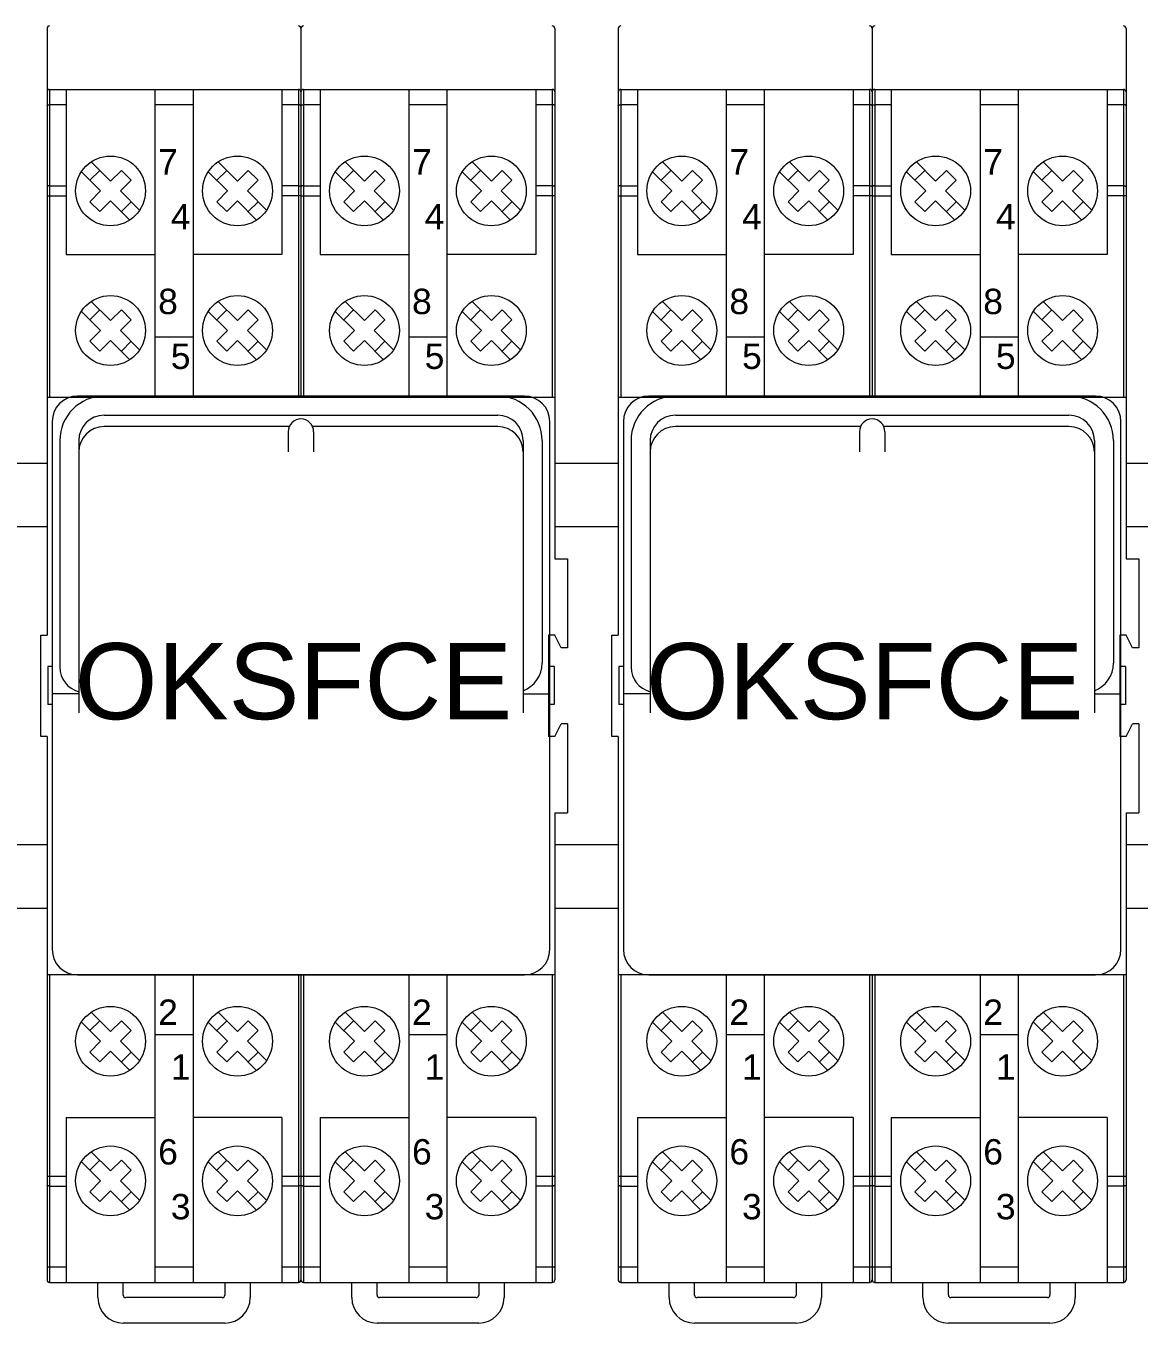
# Model space of a CAD drawing. Header units: millimetres. Extents: x 4137 to 6698, y 1400 to 3585.
# Drawn here: x 6266.6 to 6354.3, y 2498.6 to 2600.8 of the extents above; entities that cross this region are included whole.
import ezdxf

# ---------------------------------------------------------------- set-up
doc = ezdxf.new("R2010")
doc.units = ezdxf.units.MM
doc.layers.add('000-PI-Oprema', color=30, linetype='Continuous', lineweight=5)
doc.layers.add('002-PI-Kabelska kanalica', color=150, linetype='Continuous')
doc.styles.get("Standard").update_dxf_attribs({"font": 'arial.ttf'})

msp = doc.modelspace()

# ---------------------------------------------------------------- linework, layer by layer
at = {"layer": '000-PI-Oprema', "color": 0, "linetype": 'ByBlock', "lineweight": 0}
for p, q in [((6268.25, 2600.57), (6268.25, 2552.77)), ((6288.25, 2600.57), (6288.25, 2571.52)), ((6308.25, 2600.57), (6308.25, 2558.77)), ((6313.25, 2600.57), (6313.25, 2552.77)), ((6333.25, 2600.57), (6333.25, 2571.52)), ((6353.25, 2600.57), (6353.25, 2558.77)), ((6268.45, 2595.77), (6268.45, 2571.52)), ((6268.45, 2595.77), (6288.05, 2595.77)), ((6269.75, 2595.77), (6269.75, 2582.77)), ((6276.75, 2595.77), (6276.75, 2571.52)), ((6279.75, 2595.77), (6279.75, 2571.52)), ((6286.75, 2595.77), (6286.75, 2582.77)), ((6288.05, 2595.77), (6288.05, 2571.52)), ((6288.45, 2595.77), (6288.45, 2571.52)), ((6288.45, 2595.77), (6308.05, 2595.77)), ((6289.75, 2595.77), (6289.75, 2582.77)), ((6296.75, 2595.77), (6296.75, 2571.52)), ((6299.75, 2595.77), (6299.75, 2571.52)), ((6306.75, 2595.77), (6306.75, 2582.77)), ((6308.05, 2595.77), (6308.05, 2571.52)), ((6313.45, 2595.77), (6313.45, 2571.52)), ((6313.45, 2595.77), (6333.05, 2595.77)), ((6314.75, 2595.77), (6314.75, 2582.77)), ((6321.75, 2595.77), (6321.75, 2571.52)), ((6324.75, 2595.77), (6324.75, 2571.52)), ((6331.75, 2595.77), (6331.75, 2582.77)), ((6333.05, 2595.77), (6333.05, 2571.52)), ((6333.45, 2595.77), (6333.45, 2571.52)), ((6333.45, 2595.77), (6353.05, 2595.77)), ((6334.75, 2595.77), (6334.75, 2582.77)), ((6341.75, 2595.77), (6341.75, 2571.52)), ((6344.75, 2595.77), (6344.75, 2571.52)), ((6351.75, 2595.77), (6351.75, 2582.77)), ((6353.05, 2595.77), (6353.05, 2571.52)), ((6269.75, 2594.55), (6268.45, 2594.55)), ((6279.75, 2594.55), (6276.75, 2594.55)), ((6288.05, 2594.55), (6286.75, 2594.55)), ((6289.75, 2594.55), (6288.45, 2594.55)), ((6299.75, 2594.55), (6296.75, 2594.55)), ((6308.05, 2594.55), (6306.75, 2594.55)), ((6314.75, 2594.55), (6313.45, 2594.55)), ((6324.75, 2594.55), (6321.75, 2594.55)), ((6333.05, 2594.55), (6331.75, 2594.55)), ((6334.75, 2594.55), (6333.45, 2594.55)), ((6344.75, 2594.55), (6341.75, 2594.55)), ((6353.05, 2594.55), (6351.75, 2594.55)), ((6271.73, 2590.06), (6273.25, 2588.55)), ((6281.73, 2590.06), (6283.25, 2588.55)), ((6291.73, 2590.06), (6293.25, 2588.55)), ((6301.73, 2590.06), (6303.25, 2588.55)), ((6316.73, 2590.06), (6318.25, 2588.55)), ((6326.73, 2590.06), (6328.25, 2588.55)), ((6336.73, 2590.06), (6338.25, 2588.55)), ((6346.73, 2590.06), (6348.25, 2588.55)), ((6270.95, 2589.28), (6272.47, 2587.77)), ((6271.62, 2588.62), (6272.4, 2589.39)), ((6273.25, 2588.55), (6274.1, 2589.39)), ((6274.1, 2589.39), (6274.87, 2588.62)), ((6280.95, 2589.28), (6282.47, 2587.77)), ((6281.62, 2588.62), (6282.4, 2589.39)), ((6283.25, 2588.55), (6284.1, 2589.39)), ((6284.1, 2589.39), (6284.87, 2588.62)), ((6290.95, 2589.28), (6292.47, 2587.77)), ((6291.62, 2588.62), (6292.4, 2589.39)), ((6293.25, 2588.55), (6294.1, 2589.39)), ((6294.1, 2589.39), (6294.87, 2588.62)), ((6300.95, 2589.28), (6302.47, 2587.77)), ((6301.62, 2588.62), (6302.4, 2589.39)), ((6303.25, 2588.55), (6304.1, 2589.39)), ((6304.1, 2589.39), (6304.87, 2588.62)), ((6315.95, 2589.28), (6317.47, 2587.77)), ((6316.62, 2588.62), (6317.4, 2589.39)), ((6318.25, 2588.55), (6319.1, 2589.39)), ((6319.1, 2589.39), (6319.87, 2588.62)), ((6325.95, 2589.28), (6327.47, 2587.77)), ((6326.62, 2588.62), (6327.4, 2589.39)), ((6328.25, 2588.55), (6329.1, 2589.39)), ((6329.1, 2589.39), (6329.87, 2588.62)), ((6335.95, 2589.28), (6337.47, 2587.77)), ((6336.62, 2588.62), (6337.4, 2589.39)), ((6338.25, 2588.55), (6339.1, 2589.39)), ((6339.1, 2589.39), (6339.87, 2588.62)), ((6345.95, 2589.28), (6347.47, 2587.77)), ((6346.62, 2588.62), (6347.4, 2589.39)), ((6348.25, 2588.55), (6349.1, 2589.39)), ((6349.1, 2589.39), (6349.87, 2588.62)), ((6268.45, 2588.18), (6269.75, 2588.18)), ((6271.62, 2586.92), (6272.47, 2587.77)), ((6274.03, 2587.77), (6274.87, 2588.62)), ((6274.03, 2587.77), (6275.54, 2586.25)), ((6281.62, 2586.92), (6282.47, 2587.77)), ((6284.03, 2587.77), (6284.87, 2588.62)), ((6284.03, 2587.77), (6285.54, 2586.25)), ((6288.05, 2588.18), (6286.75, 2588.18)), ((6288.45, 2588.18), (6289.75, 2588.18)), ((6291.62, 2586.92), (6292.47, 2587.77)), ((6294.03, 2587.77), (6294.87, 2588.62)), ((6294.03, 2587.77), (6295.54, 2586.25)), ((6301.62, 2586.92), (6302.47, 2587.77)), ((6304.03, 2587.77), (6304.87, 2588.62)), ((6304.03, 2587.77), (6305.54, 2586.25)), ((6308.05, 2588.18), (6306.75, 2588.18)), ((6313.45, 2588.18), (6314.75, 2588.18)), ((6316.62, 2586.92), (6317.47, 2587.77)), ((6319.03, 2587.77), (6319.87, 2588.62)), ((6319.03, 2587.77), (6320.54, 2586.25)), ((6326.62, 2586.92), (6327.47, 2587.77)), ((6329.03, 2587.77), (6329.87, 2588.62)), ((6329.03, 2587.77), (6330.54, 2586.25)), ((6333.05, 2588.18), (6331.75, 2588.18)), ((6333.45, 2588.18), (6334.75, 2588.18)), ((6336.62, 2586.92), (6337.47, 2587.77)), ((6339.03, 2587.77), (6339.87, 2588.62)), ((6339.03, 2587.77), (6340.54, 2586.25)), ((6346.62, 2586.92), (6347.47, 2587.77)), ((6349.03, 2587.77), (6349.87, 2588.62)), ((6349.03, 2587.77), (6350.54, 2586.25)), ((6353.05, 2588.18), (6351.75, 2588.18)), ((6268.25, 2587.39), (6269.75, 2587.39)), ((6271.62, 2586.92), (6272.4, 2586.14)), ((6272.4, 2586.14), (6273.25, 2586.99)), ((6273.25, 2586.99), (6274.76, 2585.47)), ((6274.1, 2586.14), (6274.87, 2586.92)), ((6281.62, 2586.92), (6282.4, 2586.14)), ((6282.4, 2586.14), (6283.25, 2586.99)), ((6283.25, 2586.99), (6284.76, 2585.47)), ((6284.1, 2586.14), (6284.87, 2586.92)), ((6288.25, 2587.39), (6286.75, 2587.39)), ((6288.25, 2587.39), (6289.75, 2587.39)), ((6291.62, 2586.92), (6292.4, 2586.14)), ((6292.4, 2586.14), (6293.25, 2586.99)), ((6293.25, 2586.99), (6294.76, 2585.47)), ((6294.1, 2586.14), (6294.87, 2586.92)), ((6301.62, 2586.92), (6302.4, 2586.14)), ((6302.4, 2586.14), (6303.25, 2586.99)), ((6303.25, 2586.99), (6304.76, 2585.47)), ((6304.1, 2586.14), (6304.87, 2586.92)), ((6308.25, 2587.39), (6306.75, 2587.39)), ((6313.25, 2587.39), (6314.75, 2587.39)), ((6316.62, 2586.92), (6317.4, 2586.14)), ((6317.4, 2586.14), (6318.25, 2586.99)), ((6318.25, 2586.99), (6319.76, 2585.47)), ((6319.1, 2586.14), (6319.87, 2586.92)), ((6326.62, 2586.92), (6327.4, 2586.14)), ((6327.4, 2586.14), (6328.25, 2586.99)), ((6328.25, 2586.99), (6329.76, 2585.47)), ((6329.1, 2586.14), (6329.87, 2586.92)), ((6333.25, 2587.39), (6331.75, 2587.39)), ((6333.25, 2587.39), (6334.75, 2587.39)), ((6336.62, 2586.92), (6337.4, 2586.14)), ((6337.4, 2586.14), (6338.25, 2586.99)), ((6338.25, 2586.99), (6339.76, 2585.47)), ((6339.1, 2586.14), (6339.87, 2586.92)), ((6346.62, 2586.92), (6347.4, 2586.14)), ((6347.4, 2586.14), (6348.25, 2586.99)), ((6348.25, 2586.99), (6349.76, 2585.47)), ((6349.1, 2586.14), (6349.87, 2586.92)), ((6353.25, 2587.39), (6351.75, 2587.39)), ((6269.75, 2582.77), (6276.75, 2582.77)), ((6286.75, 2582.77), (6279.75, 2582.77)), ((6289.75, 2582.77), (6296.75, 2582.77)), ((6306.75, 2582.77), (6299.75, 2582.77)), ((6314.75, 2582.77), (6321.75, 2582.77)), ((6331.75, 2582.77), (6324.75, 2582.77)), ((6334.75, 2582.77), (6341.75, 2582.77)), ((6351.75, 2582.77), (6344.75, 2582.77)), ((6271.73, 2579.06), (6273.25, 2577.55)), ((6281.73, 2579.06), (6283.25, 2577.55)), ((6291.73, 2579.06), (6293.25, 2577.55)), ((6301.73, 2579.06), (6303.25, 2577.55)), ((6316.73, 2579.06), (6318.25, 2577.55)), ((6326.73, 2579.06), (6328.25, 2577.55)), ((6336.73, 2579.06), (6338.25, 2577.55)), ((6346.73, 2579.06), (6348.25, 2577.55)), ((6270.95, 2578.28), (6272.47, 2576.77)), ((6271.62, 2577.62), (6272.4, 2578.39)), ((6273.25, 2577.55), (6274.1, 2578.39)), ((6274.03, 2576.77), (6274.87, 2577.62)), ((6274.1, 2578.39), (6274.87, 2577.62)), ((6280.95, 2578.28), (6282.47, 2576.77)), ((6281.62, 2577.62), (6282.4, 2578.39)), ((6283.25, 2577.55), (6284.1, 2578.39)), ((6284.03, 2576.77), (6284.87, 2577.62)), ((6284.1, 2578.39), (6284.87, 2577.62)), ((6290.95, 2578.28), (6292.47, 2576.77)), ((6291.62, 2577.62), (6292.4, 2578.39)), ((6293.25, 2577.55), (6294.1, 2578.39)), ((6294.03, 2576.77), (6294.87, 2577.62)), ((6294.1, 2578.39), (6294.87, 2577.62)), ((6300.95, 2578.28), (6302.47, 2576.77)), ((6301.62, 2577.62), (6302.4, 2578.39)), ((6303.25, 2577.55), (6304.1, 2578.39)), ((6304.03, 2576.77), (6304.87, 2577.62)), ((6304.1, 2578.39), (6304.87, 2577.62)), ((6315.95, 2578.28), (6317.47, 2576.77)), ((6316.62, 2577.62), (6317.4, 2578.39)), ((6318.25, 2577.55), (6319.1, 2578.39)), ((6319.03, 2576.77), (6319.87, 2577.62)), ((6319.1, 2578.39), (6319.87, 2577.62)), ((6325.95, 2578.28), (6327.47, 2576.77)), ((6326.62, 2577.62), (6327.4, 2578.39)), ((6328.25, 2577.55), (6329.1, 2578.39)), ((6329.03, 2576.77), (6329.87, 2577.62)), ((6329.1, 2578.39), (6329.87, 2577.62)), ((6335.95, 2578.28), (6337.47, 2576.77)), ((6336.62, 2577.62), (6337.4, 2578.39)), ((6338.25, 2577.55), (6339.1, 2578.39)), ((6339.03, 2576.77), (6339.87, 2577.62)), ((6339.1, 2578.39), (6339.87, 2577.62)), ((6345.95, 2578.28), (6347.47, 2576.77)), ((6346.62, 2577.62), (6347.4, 2578.39)), ((6348.25, 2577.55), (6349.1, 2578.39)), ((6349.03, 2576.77), (6349.87, 2577.62)), ((6349.1, 2578.39), (6349.87, 2577.62)), ((6271.62, 2575.92), (6272.47, 2576.77)), ((6274.03, 2576.77), (6275.54, 2575.25)), ((6281.62, 2575.92), (6282.47, 2576.77)), ((6284.03, 2576.77), (6285.54, 2575.25)), ((6291.62, 2575.92), (6292.47, 2576.77)), ((6294.03, 2576.77), (6295.54, 2575.25)), ((6301.62, 2575.92), (6302.47, 2576.77)), ((6304.03, 2576.77), (6305.54, 2575.25)), ((6316.62, 2575.92), (6317.47, 2576.77)), ((6319.03, 2576.77), (6320.54, 2575.25)), ((6326.62, 2575.92), (6327.47, 2576.77)), ((6329.03, 2576.77), (6330.54, 2575.25)), ((6336.62, 2575.92), (6337.47, 2576.77)), ((6339.03, 2576.77), (6340.54, 2575.25)), ((6346.62, 2575.92), (6347.47, 2576.77)), ((6349.03, 2576.77), (6350.54, 2575.25)), ((6271.62, 2575.92), (6272.4, 2575.14)), ((6272.4, 2575.14), (6273.25, 2575.99)), ((6273.25, 2575.99), (6274.76, 2574.47)), ((6274.1, 2575.14), (6274.87, 2575.92)), ((6279.75, 2576.25), (6276.75, 2576.25)), ((6281.62, 2575.92), (6282.4, 2575.14)), ((6282.4, 2575.14), (6283.25, 2575.99)), ((6283.25, 2575.99), (6284.76, 2574.47)), ((6284.1, 2575.14), (6284.87, 2575.92)), ((6291.62, 2575.92), (6292.4, 2575.14)), ((6292.4, 2575.14), (6293.25, 2575.99)), ((6293.25, 2575.99), (6294.76, 2574.47)), ((6294.1, 2575.14), (6294.87, 2575.92)), ((6299.75, 2576.25), (6296.75, 2576.25)), ((6301.62, 2575.92), (6302.4, 2575.14)), ((6302.4, 2575.14), (6303.25, 2575.99)), ((6303.25, 2575.99), (6304.76, 2574.47)), ((6304.1, 2575.14), (6304.87, 2575.92)), ((6316.62, 2575.92), (6317.4, 2575.14)), ((6317.4, 2575.14), (6318.25, 2575.99)), ((6318.25, 2575.99), (6319.76, 2574.47)), ((6319.1, 2575.14), (6319.87, 2575.92)), ((6324.75, 2576.25), (6321.75, 2576.25)), ((6326.62, 2575.92), (6327.4, 2575.14)), ((6327.4, 2575.14), (6328.25, 2575.99)), ((6328.25, 2575.99), (6329.76, 2574.47)), ((6329.1, 2575.14), (6329.87, 2575.92)), ((6336.62, 2575.92), (6337.4, 2575.14)), ((6337.4, 2575.14), (6338.25, 2575.99)), ((6338.25, 2575.99), (6339.76, 2574.47)), ((6339.1, 2575.14), (6339.87, 2575.92)), ((6344.75, 2576.25), (6341.75, 2576.25)), ((6346.62, 2575.92), (6347.4, 2575.14)), ((6347.4, 2575.14), (6348.25, 2575.99)), ((6348.25, 2575.99), (6349.76, 2574.47)), ((6349.1, 2575.14), (6349.87, 2575.92)), ((6268.25, 2571.52), (6288.25, 2571.52)), ((6305.85, 2571.6), (6270.65, 2571.6)), ((6272.75, 2571.6), (6303.75, 2571.6)), ((6288.25, 2571.52), (6308.25, 2571.52)), ((6313.25, 2571.52), (6333.25, 2571.52)), ((6350.85, 2571.6), (6315.65, 2571.6)), ((6317.75, 2571.6), (6348.75, 2571.6)), ((6333.25, 2571.52), (6353.25, 2571.52)), ((6268.65, 2569.6), (6268.65, 2528)), ((6272.75, 2570.1), (6303.75, 2570.1)), ((6307.85, 2528), (6307.85, 2569.6)), ((6313.65, 2569.6), (6313.65, 2528)), ((6317.75, 2570.1), (6348.75, 2570.1)), ((6352.85, 2528), (6352.85, 2569.6)), ((6287.33, 2569.2), (6272.75, 2569.2)), ((6287.25, 2568.8), (6287.25, 2567.2)), ((6303.75, 2569.2), (6289.16, 2569.2)), ((6289.25, 2568.8), (6289.25, 2567.2)), ((6332.33, 2569.2), (6317.75, 2569.2)), ((6332.25, 2568.8), (6332.25, 2567.2)), ((6348.75, 2569.2), (6334.16, 2569.2)), ((6334.25, 2568.8), (6334.25, 2567.2)), ((6269.25, 2568.1), (6269.25, 2550.25)), ((6270.75, 2568.1), (6270.75, 2550.25)), ((6305.75, 2568.1), (6305.75, 2550.55)), ((6307.25, 2568.1), (6307.25, 2550.55)), ((6314.25, 2568.1), (6314.25, 2550.25)), ((6315.75, 2568.1), (6315.75, 2550.25)), ((6350.75, 2568.1), (6350.75, 2550.55)), ((6352.25, 2568.1), (6352.25, 2550.55)), ((6270.75, 2567.2), (6270.75, 2546.65)), ((6305.75, 2567.2), (6305.75, 2546.65)), ((6315.75, 2567.2), (6315.75, 2546.65)), ((6350.75, 2567.2), (6350.75, 2546.65)), ((6308.25, 2558.77), (6309.25, 2558.77)), ((6309.25, 2558.77), (6309.25, 2551.77)), ((6353.25, 2558.77), (6354.25, 2558.77)), ((6354.25, 2558.77), (6354.25, 2551.77)), ((6267.75, 2544.77), (6267.75, 2552.77)), ((6267.75, 2552.77), (6268.25, 2552.77)), ((6307.75, 2552.77), (6307.75, 2544.77)), ((6308.25, 2552.77), (6307.75, 2552.77)), ((6308.75, 2551.77), (6308.25, 2552.77)), ((6312.75, 2544.77), (6312.75, 2552.77)), ((6312.75, 2552.77), (6313.25, 2552.77)), ((6352.75, 2552.77), (6352.75, 2544.77)), ((6353.25, 2552.77), (6352.75, 2552.77)), ((6353.75, 2551.77), (6353.25, 2552.77)), ((6309.25, 2551.77), (6308.75, 2551.77)), ((6354.25, 2551.77), (6353.75, 2551.77)), ((6268.3, 2550.3), (6268.3, 2547.3)), ((6268.65, 2550.3), (6268.3, 2550.3)), ((6308.2, 2550.3), (6307.85, 2550.3)), ((6308.2, 2550.3), (6308.2, 2547.3)), ((6313.3, 2550.3), (6313.3, 2547.3)), ((6313.65, 2550.3), (6313.3, 2550.3)), ((6353.2, 2550.3), (6352.85, 2550.3)), ((6353.2, 2550.3), (6353.2, 2547.3)), ((6270.75, 2548.15), (6268.65, 2548.15)), ((6305.75, 2548.15), (6307.85, 2548.15)), ((6315.75, 2548.15), (6313.65, 2548.15)), ((6350.75, 2548.15), (6352.85, 2548.15)), ((6268.65, 2547.3), (6268.3, 2547.3)), ((6308.2, 2547.3), (6307.85, 2547.3)), ((6313.65, 2547.3), (6313.3, 2547.3)), ((6353.2, 2547.3), (6352.85, 2547.3)), ((6308.25, 2544.77), (6308.75, 2545.77)), ((6309.25, 2545.77), (6308.75, 2545.77)), ((6309.25, 2545.77), (6309.25, 2538.77)), ((6353.25, 2544.77), (6353.75, 2545.77)), ((6354.25, 2545.77), (6353.75, 2545.77)), ((6354.25, 2545.77), (6354.25, 2538.77)), ((6268.25, 2544.77), (6267.75, 2544.77)), ((6268.25, 2544.77), (6268.25, 2501.97)), ((6308.25, 2544.77), (6307.75, 2544.77)), ((6313.25, 2544.77), (6312.75, 2544.77)), ((6313.25, 2544.77), (6313.25, 2501.97)), ((6353.25, 2544.77), (6352.75, 2544.77)), ((6308.25, 2538.77), (6308.25, 2501.97)), ((6308.25, 2538.77), (6309.25, 2538.77)), ((6353.25, 2538.77), (6353.25, 2501.97)), ((6353.25, 2538.77), (6354.25, 2538.77)), ((6268.25, 2526.02), (6288.25, 2526.02)), ((6268.45, 2526.02), (6268.45, 2501.77)), ((6270.65, 2526), (6305.85, 2526)), ((6276.75, 2526.02), (6276.75, 2501.77)), ((6279.75, 2526.02), (6279.75, 2501.77)), ((6288.05, 2526.02), (6288.05, 2501.77)), ((6288.25, 2526.02), (6308.25, 2526.02)), ((6288.25, 2526.02), (6288.25, 2501.97)), ((6288.45, 2526.02), (6288.45, 2501.77)), ((6296.75, 2526.02), (6296.75, 2501.77)), ((6299.75, 2526.02), (6299.75, 2501.77)), ((6308.05, 2526.02), (6308.05, 2501.77)), ((6313.25, 2526.02), (6333.25, 2526.02)), ((6313.45, 2526.02), (6313.45, 2501.77)), ((6315.65, 2526), (6350.85, 2526)), ((6321.75, 2526.02), (6321.75, 2501.77)), ((6324.75, 2526.02), (6324.75, 2501.77)), ((6333.05, 2526.02), (6333.05, 2501.77)), ((6333.25, 2526.02), (6353.25, 2526.02)), ((6333.25, 2526.02), (6333.25, 2501.97)), ((6333.45, 2526.02), (6333.45, 2501.77)), ((6341.75, 2526.02), (6341.75, 2501.77)), ((6344.75, 2526.02), (6344.75, 2501.77)), ((6353.05, 2526.02), (6353.05, 2501.77)), ((6271.62, 2521.62), (6272.4, 2522.39)), ((6271.73, 2523.06), (6273.25, 2521.55)), ((6273.25, 2521.55), (6274.1, 2522.39)), ((6274.1, 2522.39), (6274.87, 2521.62)), ((6281.62, 2521.62), (6282.4, 2522.39)), ((6281.73, 2523.06), (6283.25, 2521.55)), ((6283.25, 2521.55), (6284.1, 2522.39)), ((6284.1, 2522.39), (6284.87, 2521.62)), ((6291.62, 2521.62), (6292.4, 2522.39)), ((6291.73, 2523.06), (6293.25, 2521.55)), ((6293.25, 2521.55), (6294.1, 2522.39)), ((6294.1, 2522.39), (6294.87, 2521.62)), ((6301.62, 2521.62), (6302.4, 2522.39)), ((6301.73, 2523.06), (6303.25, 2521.55)), ((6303.25, 2521.55), (6304.1, 2522.39)), ((6304.1, 2522.39), (6304.87, 2521.62)), ((6316.62, 2521.62), (6317.4, 2522.39)), ((6316.73, 2523.06), (6318.25, 2521.55)), ((6318.25, 2521.55), (6319.1, 2522.39)), ((6319.1, 2522.39), (6319.87, 2521.62)), ((6326.62, 2521.62), (6327.4, 2522.39)), ((6326.73, 2523.06), (6328.25, 2521.55)), ((6328.25, 2521.55), (6329.1, 2522.39)), ((6329.1, 2522.39), (6329.87, 2521.62)), ((6336.62, 2521.62), (6337.4, 2522.39)), ((6336.73, 2523.06), (6338.25, 2521.55)), ((6338.25, 2521.55), (6339.1, 2522.39)), ((6339.1, 2522.39), (6339.87, 2521.62)), ((6346.62, 2521.62), (6347.4, 2522.39)), ((6346.73, 2523.06), (6348.25, 2521.55)), ((6348.25, 2521.55), (6349.1, 2522.39)), ((6349.1, 2522.39), (6349.87, 2521.62)), ((6270.95, 2522.28), (6272.47, 2520.77)), ((6274.03, 2520.77), (6274.87, 2521.62)), ((6279.75, 2521.28), (6276.75, 2521.28)), ((6280.95, 2522.28), (6282.47, 2520.77)), ((6284.03, 2520.77), (6284.87, 2521.62)), ((6290.95, 2522.28), (6292.47, 2520.77)), ((6294.03, 2520.77), (6294.87, 2521.62)), ((6299.75, 2521.28), (6296.75, 2521.28)), ((6300.95, 2522.28), (6302.47, 2520.77)), ((6304.03, 2520.77), (6304.87, 2521.62)), ((6315.95, 2522.28), (6317.47, 2520.77)), ((6319.03, 2520.77), (6319.87, 2521.62)), ((6324.75, 2521.28), (6321.75, 2521.28)), ((6325.95, 2522.28), (6327.47, 2520.77)), ((6329.03, 2520.77), (6329.87, 2521.62)), ((6335.95, 2522.28), (6337.47, 2520.77)), ((6339.03, 2520.77), (6339.87, 2521.62)), ((6344.75, 2521.28), (6341.75, 2521.28)), ((6345.95, 2522.28), (6347.47, 2520.77)), ((6349.03, 2520.77), (6349.87, 2521.62)), ((6271.62, 2519.92), (6272.47, 2520.77)), ((6274.03, 2520.77), (6275.54, 2519.25)), ((6281.62, 2519.92), (6282.47, 2520.77)), ((6284.03, 2520.77), (6285.54, 2519.25)), ((6291.62, 2519.92), (6292.47, 2520.77)), ((6294.03, 2520.77), (6295.54, 2519.25)), ((6301.62, 2519.92), (6302.47, 2520.77)), ((6304.03, 2520.77), (6305.54, 2519.25)), ((6316.62, 2519.92), (6317.47, 2520.77)), ((6319.03, 2520.77), (6320.54, 2519.25)), ((6326.62, 2519.92), (6327.47, 2520.77)), ((6329.03, 2520.77), (6330.54, 2519.25)), ((6336.62, 2519.92), (6337.47, 2520.77)), ((6339.03, 2520.77), (6340.54, 2519.25)), ((6346.62, 2519.92), (6347.47, 2520.77)), ((6349.03, 2520.77), (6350.54, 2519.25)), ((6271.62, 2519.92), (6272.4, 2519.14)), ((6272.4, 2519.14), (6273.25, 2519.99)), ((6273.25, 2519.99), (6274.76, 2518.47)), ((6274.1, 2519.14), (6274.87, 2519.92)), ((6281.62, 2519.92), (6282.4, 2519.14)), ((6282.4, 2519.14), (6283.25, 2519.99)), ((6283.25, 2519.99), (6284.76, 2518.47)), ((6284.1, 2519.14), (6284.87, 2519.92)), ((6291.62, 2519.92), (6292.4, 2519.14)), ((6292.4, 2519.14), (6293.25, 2519.99)), ((6293.25, 2519.99), (6294.76, 2518.47)), ((6294.1, 2519.14), (6294.87, 2519.92)), ((6301.62, 2519.92), (6302.4, 2519.14)), ((6302.4, 2519.14), (6303.25, 2519.99)), ((6303.25, 2519.99), (6304.76, 2518.47)), ((6304.1, 2519.14), (6304.87, 2519.92)), ((6316.62, 2519.92), (6317.4, 2519.14)), ((6317.4, 2519.14), (6318.25, 2519.99)), ((6318.25, 2519.99), (6319.76, 2518.47)), ((6319.1, 2519.14), (6319.87, 2519.92)), ((6326.62, 2519.92), (6327.4, 2519.14)), ((6327.4, 2519.14), (6328.25, 2519.99)), ((6328.25, 2519.99), (6329.76, 2518.47)), ((6329.1, 2519.14), (6329.87, 2519.92)), ((6336.62, 2519.92), (6337.4, 2519.14)), ((6337.4, 2519.14), (6338.25, 2519.99)), ((6338.25, 2519.99), (6339.76, 2518.47)), ((6339.1, 2519.14), (6339.87, 2519.92)), ((6346.62, 2519.92), (6347.4, 2519.14)), ((6347.4, 2519.14), (6348.25, 2519.99)), ((6348.25, 2519.99), (6349.76, 2518.47)), ((6349.1, 2519.14), (6349.87, 2519.92)), ((6269.75, 2514.77), (6269.75, 2501.77)), ((6269.75, 2514.77), (6276.75, 2514.77)), ((6286.75, 2514.77), (6279.75, 2514.77)), ((6286.75, 2514.77), (6286.75, 2501.77)), ((6289.75, 2514.77), (6289.75, 2501.77)), ((6289.75, 2514.77), (6296.75, 2514.77)), ((6306.75, 2514.77), (6299.75, 2514.77)), ((6306.75, 2514.77), (6306.75, 2501.77)), ((6314.75, 2514.77), (6314.75, 2501.77)), ((6314.75, 2514.77), (6321.75, 2514.77)), ((6331.75, 2514.77), (6324.75, 2514.77)), ((6331.75, 2514.77), (6331.75, 2501.77)), ((6334.75, 2514.77), (6334.75, 2501.77)), ((6334.75, 2514.77), (6341.75, 2514.77)), ((6351.75, 2514.77), (6344.75, 2514.77)), ((6351.75, 2514.77), (6351.75, 2501.77)), ((6270.95, 2511.28), (6272.47, 2509.77)), ((6271.62, 2510.62), (6272.4, 2511.39)), ((6271.73, 2512.06), (6273.25, 2510.55)), ((6273.25, 2510.55), (6274.1, 2511.39)), ((6274.1, 2511.39), (6274.87, 2510.62)), ((6280.95, 2511.28), (6282.47, 2509.77)), ((6281.62, 2510.62), (6282.4, 2511.39)), ((6281.73, 2512.06), (6283.25, 2510.55)), ((6283.25, 2510.55), (6284.1, 2511.39)), ((6284.1, 2511.39), (6284.87, 2510.62)), ((6290.95, 2511.28), (6292.47, 2509.77)), ((6291.62, 2510.62), (6292.4, 2511.39)), ((6291.73, 2512.06), (6293.25, 2510.55)), ((6293.25, 2510.55), (6294.1, 2511.39)), ((6294.1, 2511.39), (6294.87, 2510.62)), ((6300.95, 2511.28), (6302.47, 2509.77)), ((6301.62, 2510.62), (6302.4, 2511.39)), ((6301.73, 2512.06), (6303.25, 2510.55)), ((6303.25, 2510.55), (6304.1, 2511.39)), ((6304.1, 2511.39), (6304.87, 2510.62)), ((6315.95, 2511.28), (6317.47, 2509.77)), ((6316.62, 2510.62), (6317.4, 2511.39)), ((6316.73, 2512.06), (6318.25, 2510.55)), ((6318.25, 2510.55), (6319.1, 2511.39)), ((6319.1, 2511.39), (6319.87, 2510.62)), ((6325.95, 2511.28), (6327.47, 2509.77)), ((6326.62, 2510.62), (6327.4, 2511.39)), ((6326.73, 2512.06), (6328.25, 2510.55)), ((6328.25, 2510.55), (6329.1, 2511.39)), ((6329.1, 2511.39), (6329.87, 2510.62)), ((6335.95, 2511.28), (6337.47, 2509.77)), ((6336.62, 2510.62), (6337.4, 2511.39)), ((6336.73, 2512.06), (6338.25, 2510.55)), ((6338.25, 2510.55), (6339.1, 2511.39)), ((6339.1, 2511.39), (6339.87, 2510.62)), ((6345.95, 2511.28), (6347.47, 2509.77)), ((6346.62, 2510.62), (6347.4, 2511.39)), ((6346.73, 2512.06), (6348.25, 2510.55)), ((6348.25, 2510.55), (6349.1, 2511.39)), ((6349.1, 2511.39), (6349.87, 2510.62)), ((6268.25, 2510.14), (6269.75, 2510.14)), ((6274.03, 2509.77), (6274.87, 2510.62)), ((6284.03, 2509.77), (6284.87, 2510.62)), ((6286.75, 2510.14), (6288.25, 2510.14)), ((6288.25, 2510.14), (6289.75, 2510.14)), ((6294.03, 2509.77), (6294.87, 2510.62)), ((6304.03, 2509.77), (6304.87, 2510.62)), ((6306.75, 2510.14), (6308.25, 2510.14)), ((6313.25, 2510.14), (6314.75, 2510.14)), ((6319.03, 2509.77), (6319.87, 2510.62)), ((6329.03, 2509.77), (6329.87, 2510.62)), ((6331.75, 2510.14), (6333.25, 2510.14)), ((6333.25, 2510.14), (6334.75, 2510.14)), ((6339.03, 2509.77), (6339.87, 2510.62)), ((6349.03, 2509.77), (6349.87, 2510.62)), ((6351.75, 2510.14), (6353.25, 2510.14)), ((6268.45, 2509.36), (6269.75, 2509.36)), ((6271.62, 2508.92), (6272.47, 2509.77)), ((6274.03, 2509.77), (6275.54, 2508.25)), ((6281.62, 2508.92), (6282.47, 2509.77)), ((6284.03, 2509.77), (6285.54, 2508.25)), ((6288.05, 2509.36), (6286.75, 2509.36)), ((6288.45, 2509.36), (6289.75, 2509.36)), ((6291.62, 2508.92), (6292.47, 2509.77)), ((6294.03, 2509.77), (6295.54, 2508.25)), ((6301.62, 2508.92), (6302.47, 2509.77)), ((6304.03, 2509.77), (6305.54, 2508.25)), ((6308.05, 2509.36), (6306.75, 2509.36)), ((6313.45, 2509.36), (6314.75, 2509.36)), ((6316.62, 2508.92), (6317.47, 2509.77)), ((6319.03, 2509.77), (6320.54, 2508.25)), ((6326.62, 2508.92), (6327.47, 2509.77)), ((6329.03, 2509.77), (6330.54, 2508.25)), ((6333.05, 2509.36), (6331.75, 2509.36)), ((6333.45, 2509.36), (6334.75, 2509.36)), ((6336.62, 2508.92), (6337.47, 2509.77)), ((6339.03, 2509.77), (6340.54, 2508.25)), ((6346.62, 2508.92), (6347.47, 2509.77)), ((6349.03, 2509.77), (6350.54, 2508.25)), ((6353.05, 2509.36), (6351.75, 2509.36)), ((6271.62, 2508.92), (6272.4, 2508.14)), ((6272.4, 2508.14), (6273.25, 2508.99)), ((6273.25, 2508.99), (6274.76, 2507.47)), ((6274.1, 2508.14), (6274.87, 2508.92)), ((6281.62, 2508.92), (6282.4, 2508.14)), ((6282.4, 2508.14), (6283.25, 2508.99)), ((6283.25, 2508.99), (6284.76, 2507.47)), ((6284.1, 2508.14), (6284.87, 2508.92)), ((6291.62, 2508.92), (6292.4, 2508.14)), ((6292.4, 2508.14), (6293.25, 2508.99)), ((6293.25, 2508.99), (6294.76, 2507.47)), ((6294.1, 2508.14), (6294.87, 2508.92)), ((6301.62, 2508.92), (6302.4, 2508.14)), ((6302.4, 2508.14), (6303.25, 2508.99)), ((6303.25, 2508.99), (6304.76, 2507.47)), ((6304.1, 2508.14), (6304.87, 2508.92)), ((6316.62, 2508.92), (6317.4, 2508.14)), ((6317.4, 2508.14), (6318.25, 2508.99)), ((6318.25, 2508.99), (6319.76, 2507.47)), ((6319.1, 2508.14), (6319.87, 2508.92)), ((6326.62, 2508.92), (6327.4, 2508.14)), ((6327.4, 2508.14), (6328.25, 2508.99)), ((6328.25, 2508.99), (6329.76, 2507.47)), ((6329.1, 2508.14), (6329.87, 2508.92)), ((6336.62, 2508.92), (6337.4, 2508.14)), ((6337.4, 2508.14), (6338.25, 2508.99)), ((6338.25, 2508.99), (6339.76, 2507.47)), ((6339.1, 2508.14), (6339.87, 2508.92)), ((6346.62, 2508.92), (6347.4, 2508.14)), ((6347.4, 2508.14), (6348.25, 2508.99)), ((6348.25, 2508.99), (6349.76, 2507.47)), ((6349.1, 2508.14), (6349.87, 2508.92)), ((6269.75, 2502.98), (6268.45, 2502.98)), ((6279.75, 2502.98), (6276.75, 2502.98)), ((6288.05, 2502.98), (6286.75, 2502.98)), ((6289.75, 2502.98), (6288.45, 2502.98)), ((6299.75, 2502.98), (6296.75, 2502.98)), ((6308.05, 2502.98), (6306.75, 2502.98)), ((6314.75, 2502.98), (6313.45, 2502.98)), ((6324.75, 2502.98), (6321.75, 2502.98)), ((6333.05, 2502.98), (6331.75, 2502.98)), ((6334.75, 2502.98), (6333.45, 2502.98)), ((6344.75, 2502.98), (6341.75, 2502.98)), ((6353.05, 2502.98), (6351.75, 2502.98)), ((6268.45, 2501.77), (6288.05, 2501.77)), ((6272.25, 2500.57), (6272.25, 2501.77)), ((6274.25, 2500.77), (6274.25, 2501.77)), ((6274.25, 2500.77), (6274.25, 2501.77)), ((6282.25, 2501.77), (6282.25, 2500.77)), ((6282.25, 2501.77), (6282.25, 2500.77)), ((6284.25, 2501.77), (6284.25, 2500.57)), ((6288.45, 2501.77), (6308.05, 2501.77)), ((6292.25, 2500.57), (6292.25, 2501.77)), ((6294.25, 2500.77), (6294.25, 2501.77)), ((6302.25, 2501.77), (6302.25, 2500.77)), ((6304.25, 2501.77), (6304.25, 2500.57)), ((6313.45, 2501.77), (6333.05, 2501.77)), ((6317.25, 2500.57), (6317.25, 2501.77)), ((6319.25, 2500.77), (6319.25, 2501.77)), ((6319.25, 2500.77), (6319.25, 2501.77)), ((6327.25, 2501.77), (6327.25, 2500.77)), ((6327.25, 2501.77), (6327.25, 2500.77)), ((6329.25, 2501.77), (6329.25, 2500.57)), ((6333.45, 2501.77), (6353.05, 2501.77)), ((6337.25, 2500.57), (6337.25, 2501.77)), ((6339.25, 2500.77), (6339.25, 2501.77)), ((6347.25, 2501.77), (6347.25, 2500.77)), ((6349.25, 2501.77), (6349.25, 2500.57)), ((6282.05, 2500.57), (6274.45, 2500.57)), ((6282.05, 2500.57), (6274.45, 2500.57)), ((6302.05, 2500.57), (6294.45, 2500.57)), ((6327.05, 2500.57), (6319.45, 2500.57)), ((6327.05, 2500.57), (6319.45, 2500.57)), ((6347.05, 2500.57), (6339.45, 2500.57)), ((6282.25, 2498.57), (6274.25, 2498.57)), ((6302.25, 2498.57), (6294.25, 2498.57)), ((6327.25, 2498.57), (6319.25, 2498.57)), ((6347.25, 2498.57), (6339.25, 2498.57))]:
    msp.add_line(p, q, dxfattribs=at)
for points in [[(6268.25, 2594.47), (6268.25, 2594.48), (6268.25, 2594.49), (6268.26, 2594.5), (6268.27, 2594.51), (6268.29, 2594.52), (6268.31, 2594.53), (6268.33, 2594.54), (6268.35, 2594.54), (6268.37, 2594.55), (6268.4, 2594.55), (6268.42, 2594.55), (6268.45, 2594.55)], [(6288.25, 2594.47), (6288.25, 2594.48), (6288.24, 2594.49), (6288.23, 2594.5), (6288.22, 2594.51), (6288.21, 2594.52), (6288.19, 2594.53), (6288.17, 2594.54), (6288.15, 2594.54), (6288.12, 2594.55), (6288.1, 2594.55), (6288.07, 2594.55), (6288.05, 2594.55)], [(6288.25, 2594.47), (6288.25, 2594.48), (6288.25, 2594.49), (6288.26, 2594.5), (6288.27, 2594.51), (6288.29, 2594.52), (6288.31, 2594.53), (6288.33, 2594.54), (6288.35, 2594.54), (6288.37, 2594.55), (6288.4, 2594.55), (6288.42, 2594.55), (6288.45, 2594.55)], [(6308.25, 2594.47), (6308.25, 2594.48), (6308.24, 2594.49), (6308.23, 2594.5), (6308.22, 2594.51), (6308.21, 2594.52), (6308.19, 2594.53), (6308.17, 2594.54), (6308.15, 2594.54), (6308.12, 2594.55), (6308.1, 2594.55), (6308.07, 2594.55), (6308.05, 2594.55)], [(6313.25, 2594.47), (6313.25, 2594.48), (6313.25, 2594.49), (6313.26, 2594.5), (6313.27, 2594.51), (6313.29, 2594.52), (6313.31, 2594.53), (6313.33, 2594.54), (6313.35, 2594.54), (6313.37, 2594.55), (6313.4, 2594.55), (6313.42, 2594.55), (6313.45, 2594.55)], [(6333.25, 2594.47), (6333.25, 2594.48), (6333.24, 2594.49), (6333.23, 2594.5), (6333.22, 2594.51), (6333.21, 2594.52), (6333.19, 2594.53), (6333.17, 2594.54), (6333.15, 2594.54), (6333.12, 2594.55), (6333.1, 2594.55), (6333.07, 2594.55), (6333.05, 2594.55)], [(6333.25, 2594.47), (6333.25, 2594.48), (6333.25, 2594.49), (6333.26, 2594.5), (6333.27, 2594.51), (6333.29, 2594.52), (6333.31, 2594.53), (6333.33, 2594.54), (6333.35, 2594.54), (6333.37, 2594.55), (6333.4, 2594.55), (6333.42, 2594.55), (6333.45, 2594.55)], [(6353.25, 2594.47), (6353.25, 2594.48), (6353.24, 2594.49), (6353.23, 2594.5), (6353.22, 2594.51), (6353.21, 2594.52), (6353.19, 2594.53), (6353.17, 2594.54), (6353.15, 2594.54), (6353.12, 2594.55), (6353.1, 2594.55), (6353.07, 2594.55), (6353.05, 2594.55)], [(6268.45, 2588.18), (6268.42, 2588.17), (6268.4, 2588.17), (6268.37, 2588.17), (6268.35, 2588.17), (6268.33, 2588.16), (6268.31, 2588.15), (6268.29, 2588.14), (6268.27, 2588.14), (6268.26, 2588.13), (6268.25, 2588.12), (6268.25, 2588.11), (6268.25, 2588.1)], [(6288.05, 2588.18), (6288.07, 2588.17), (6288.1, 2588.17), (6288.12, 2588.17), (6288.15, 2588.17), (6288.17, 2588.16), (6288.19, 2588.15), (6288.21, 2588.14), (6288.22, 2588.14), (6288.23, 2588.13), (6288.24, 2588.12), (6288.25, 2588.11), (6288.25, 2588.1)], [(6288.45, 2588.18), (6288.42, 2588.17), (6288.4, 2588.17), (6288.37, 2588.17), (6288.35, 2588.17), (6288.33, 2588.16), (6288.31, 2588.15), (6288.29, 2588.14), (6288.27, 2588.14), (6288.26, 2588.13), (6288.25, 2588.12), (6288.25, 2588.11), (6288.25, 2588.1)], [(6308.05, 2588.18), (6308.07, 2588.17), (6308.1, 2588.17), (6308.12, 2588.17), (6308.15, 2588.17), (6308.17, 2588.16), (6308.19, 2588.15), (6308.21, 2588.14), (6308.22, 2588.14), (6308.23, 2588.13), (6308.24, 2588.12), (6308.25, 2588.11), (6308.25, 2588.1)], [(6313.45, 2588.18), (6313.42, 2588.17), (6313.4, 2588.17), (6313.37, 2588.17), (6313.35, 2588.17), (6313.33, 2588.16), (6313.31, 2588.15), (6313.29, 2588.14), (6313.27, 2588.14), (6313.26, 2588.13), (6313.25, 2588.12), (6313.25, 2588.11), (6313.25, 2588.1)], [(6333.05, 2588.18), (6333.07, 2588.17), (6333.1, 2588.17), (6333.12, 2588.17), (6333.15, 2588.17), (6333.17, 2588.16), (6333.19, 2588.15), (6333.21, 2588.14), (6333.22, 2588.14), (6333.23, 2588.13), (6333.24, 2588.12), (6333.25, 2588.11), (6333.25, 2588.1)], [(6333.45, 2588.18), (6333.42, 2588.17), (6333.4, 2588.17), (6333.37, 2588.17), (6333.35, 2588.17), (6333.33, 2588.16), (6333.31, 2588.15), (6333.29, 2588.14), (6333.27, 2588.14), (6333.26, 2588.13), (6333.25, 2588.12), (6333.25, 2588.11), (6333.25, 2588.1)], [(6353.05, 2588.18), (6353.07, 2588.17), (6353.1, 2588.17), (6353.12, 2588.17), (6353.15, 2588.17), (6353.17, 2588.16), (6353.19, 2588.15), (6353.21, 2588.14), (6353.22, 2588.14), (6353.23, 2588.13), (6353.24, 2588.12), (6353.25, 2588.11), (6353.25, 2588.1)], [(6268.45, 2509.36), (6268.42, 2509.36), (6268.4, 2509.36), (6268.37, 2509.37), (6268.35, 2509.37), (6268.33, 2509.38), (6268.31, 2509.38), (6268.29, 2509.39), (6268.27, 2509.4), (6268.26, 2509.41), (6268.25, 2509.42), (6268.25, 2509.43), (6268.25, 2509.44)], [(6288.25, 2509.44), (6288.25, 2509.43), (6288.24, 2509.42), (6288.23, 2509.41), (6288.22, 2509.4), (6288.21, 2509.39), (6288.19, 2509.38), (6288.17, 2509.38), (6288.15, 2509.37), (6288.12, 2509.37), (6288.1, 2509.36), (6288.07, 2509.36), (6288.05, 2509.36)], [(6288.45, 2509.36), (6288.42, 2509.36), (6288.4, 2509.36), (6288.37, 2509.37), (6288.35, 2509.37), (6288.33, 2509.38), (6288.31, 2509.38), (6288.29, 2509.39), (6288.27, 2509.4), (6288.26, 2509.41), (6288.25, 2509.42), (6288.25, 2509.43), (6288.25, 2509.44)], [(6308.25, 2509.44), (6308.25, 2509.43), (6308.24, 2509.42), (6308.23, 2509.41), (6308.22, 2509.4), (6308.21, 2509.39), (6308.19, 2509.38), (6308.17, 2509.38), (6308.15, 2509.37), (6308.12, 2509.37), (6308.1, 2509.36), (6308.07, 2509.36), (6308.05, 2509.36)], [(6313.45, 2509.36), (6313.42, 2509.36), (6313.4, 2509.36), (6313.37, 2509.37), (6313.35, 2509.37), (6313.33, 2509.38), (6313.31, 2509.38), (6313.29, 2509.39), (6313.27, 2509.4), (6313.26, 2509.41), (6313.25, 2509.42), (6313.25, 2509.43), (6313.25, 2509.44)], [(6333.25, 2509.44), (6333.25, 2509.43), (6333.24, 2509.42), (6333.23, 2509.41), (6333.22, 2509.4), (6333.21, 2509.39), (6333.19, 2509.38), (6333.17, 2509.38), (6333.15, 2509.37), (6333.12, 2509.37), (6333.1, 2509.36), (6333.07, 2509.36), (6333.05, 2509.36)], [(6333.45, 2509.36), (6333.42, 2509.36), (6333.4, 2509.36), (6333.37, 2509.37), (6333.35, 2509.37), (6333.33, 2509.38), (6333.31, 2509.38), (6333.29, 2509.39), (6333.27, 2509.4), (6333.26, 2509.41), (6333.25, 2509.42), (6333.25, 2509.43), (6333.25, 2509.44)], [(6353.25, 2509.44), (6353.25, 2509.43), (6353.24, 2509.42), (6353.23, 2509.41), (6353.22, 2509.4), (6353.21, 2509.39), (6353.19, 2509.38), (6353.17, 2509.38), (6353.15, 2509.37), (6353.12, 2509.37), (6353.1, 2509.36), (6353.07, 2509.36), (6353.05, 2509.36)], [(6268.25, 2503.06), (6268.25, 2503.05), (6268.25, 2503.04), (6268.26, 2503.03), (6268.27, 2503.02), (6268.29, 2503.01), (6268.31, 2503.01), (6268.33, 2503), (6268.35, 2502.99), (6268.37, 2502.99), (6268.4, 2502.99), (6268.42, 2502.98), (6268.45, 2502.98)], [(6288.05, 2502.98), (6288.07, 2502.98), (6288.1, 2502.99), (6288.12, 2502.99), (6288.15, 2502.99), (6288.17, 2503), (6288.19, 2503.01), (6288.21, 2503.01), (6288.22, 2503.02), (6288.23, 2503.03), (6288.24, 2503.04), (6288.25, 2503.05), (6288.25, 2503.06)], [(6288.25, 2503.06), (6288.25, 2503.05), (6288.25, 2503.04), (6288.26, 2503.03), (6288.27, 2503.02), (6288.29, 2503.01), (6288.31, 2503.01), (6288.33, 2503), (6288.35, 2502.99), (6288.37, 2502.99), (6288.4, 2502.99), (6288.42, 2502.98), (6288.45, 2502.98)], [(6308.05, 2502.98), (6308.07, 2502.98), (6308.1, 2502.99), (6308.12, 2502.99), (6308.15, 2502.99), (6308.17, 2503), (6308.19, 2503.01), (6308.21, 2503.01), (6308.22, 2503.02), (6308.23, 2503.03), (6308.24, 2503.04), (6308.25, 2503.05), (6308.25, 2503.06)], [(6313.25, 2503.06), (6313.25, 2503.05), (6313.25, 2503.04), (6313.26, 2503.03), (6313.27, 2503.02), (6313.29, 2503.01), (6313.31, 2503.01), (6313.33, 2503), (6313.35, 2502.99), (6313.37, 2502.99), (6313.4, 2502.99), (6313.42, 2502.98), (6313.45, 2502.98)], [(6333.05, 2502.98), (6333.07, 2502.98), (6333.1, 2502.99), (6333.12, 2502.99), (6333.15, 2502.99), (6333.17, 2503), (6333.19, 2503.01), (6333.21, 2503.01), (6333.22, 2503.02), (6333.23, 2503.03), (6333.24, 2503.04), (6333.25, 2503.05), (6333.25, 2503.06)], [(6333.25, 2503.06), (6333.25, 2503.05), (6333.25, 2503.04), (6333.26, 2503.03), (6333.27, 2503.02), (6333.29, 2503.01), (6333.31, 2503.01), (6333.33, 2503), (6333.35, 2502.99), (6333.37, 2502.99), (6333.4, 2502.99), (6333.42, 2502.98), (6333.45, 2502.98)], [(6353.05, 2502.98), (6353.07, 2502.98), (6353.1, 2502.99), (6353.12, 2502.99), (6353.15, 2502.99), (6353.17, 2503), (6353.19, 2503.01), (6353.21, 2503.01), (6353.22, 2503.02), (6353.23, 2503.03), (6353.24, 2503.04), (6353.25, 2503.05), (6353.25, 2503.06)]]:
    msp.add_lwpolyline(points, dxfattribs=at)
for centre in [(6273.25, 2587.77), (6283.25, 2587.77), (6293.25, 2587.77), (6303.25, 2587.77), (6318.25, 2587.77), (6328.25, 2587.77), (6338.25, 2587.77), (6348.25, 2587.77), (6273.25, 2576.77), (6283.25, 2576.77), (6293.25, 2576.77), (6303.25, 2576.77), (6318.25, 2576.77), (6328.25, 2576.77), (6338.25, 2576.77), (6348.25, 2576.77), (6273.25, 2520.77), (6283.25, 2520.77), (6293.25, 2520.77), (6303.25, 2520.77), (6318.25, 2520.77), (6328.25, 2520.77), (6338.25, 2520.77), (6348.25, 2520.77), (6273.25, 2509.77), (6283.25, 2509.77), (6293.25, 2509.77), (6303.25, 2509.77), (6318.25, 2509.77), (6328.25, 2509.77), (6338.25, 2509.77), (6348.25, 2509.77)]:
    msp.add_circle(centre, 2.75, dxfattribs=at)
for centre, radius, start, end in [((6268.45, 2600.57), 0.2, 90, 180), ((6288.05, 2600.57), 0.2, 0, 90), ((6288.45, 2600.57), 0.2, 90, 180), ((6308.05, 2600.57), 0.2, 0, 90), ((6313.45, 2600.57), 0.2, 90, 180), ((6333.05, 2600.57), 0.2, 0, 90), ((6333.45, 2600.57), 0.2, 90, 180), ((6353.05, 2600.57), 0.2, 0, 90), ((6268.45, 2595.57), 0.2, 90, 180), ((6288.05, 2595.57), 0.2, 0, 90), ((6288.45, 2595.57), 0.2, 90, 180), ((6308.05, 2595.57), 0.2, 0, 90), ((6313.45, 2595.57), 0.2, 90, 180), ((6333.05, 2595.57), 0.2, 0, 90), ((6333.45, 2595.57), 0.2, 90, 180), ((6353.05, 2595.57), 0.2, 0, 90), ((6270.65, 2569.6), 2, 90, 180), ((6272.75, 2568.1), 3.5, 90, 180), ((6303.75, 2568.1), 3.5, 0, 90), ((6305.85, 2569.6), 2, 0, 90), ((6315.65, 2569.6), 2, 90, 180), ((6317.75, 2568.1), 3.5, 90, 180), ((6348.75, 2568.1), 3.5, 0, 90), ((6350.85, 2569.6), 2, 0, 90), ((6272.75, 2568.1), 2, 90, 180), ((6288.25, 2568.8), 1, 0, 180), ((6303.75, 2568.1), 2, 0, 90), ((6317.75, 2568.1), 2, 90, 180), ((6333.25, 2568.8), 1, 0, 180), ((6348.75, 2568.1), 2, 0, 90), ((6272.75, 2567.2), 2, 90, 180), ((6303.75, 2567.2), 2, 0, 90), ((6317.75, 2567.2), 2, 90, 180), ((6348.75, 2567.2), 2, 0, 90), ((6271.25, 2550.25), 2, 180, 255.5225), ((6304.95, 2550.55), 2.3, 290.3544, 0), ((6316.25, 2550.25), 2, 180, 255.5225), ((6349.95, 2550.55), 2.3, 290.3544, 0), ((6270.65, 2528), 2, 180, 270), ((6305.85, 2528), 2, 270, 0), ((6315.65, 2528), 2, 180, 270), ((6350.85, 2528), 2, 270, 0), ((6268.45, 2501.97), 0.2, 180, 270), ((6288.05, 2501.97), 0.2, 270, 0), ((6288.45, 2501.97), 0.2, 180, 270), ((6308.05, 2501.97), 0.2, 270, 0), ((6313.45, 2501.97), 0.2, 180, 270), ((6333.05, 2501.97), 0.2, 270, 0), ((6333.45, 2501.97), 0.2, 180, 270), ((6353.05, 2501.97), 0.2, 270, 0), ((6274.25, 2500.57), 2, 180, 270), ((6274.45, 2500.77), 0.2, 180, 270), ((6274.45, 2500.77), 0.2, 180, 270), ((6282.05, 2500.77), 0.2, 270, 0), ((6282.05, 2500.77), 0.2, 270, 0), ((6282.25, 2500.57), 2, 270, 0), ((6294.25, 2500.57), 2, 180, 270), ((6294.45, 2500.77), 0.2, 180, 270), ((6302.05, 2500.77), 0.2, 270, 0), ((6302.25, 2500.57), 2, 270, 0), ((6319.25, 2500.57), 2, 180, 270), ((6319.45, 2500.77), 0.2, 180, 270), ((6319.45, 2500.77), 0.2, 180, 270), ((6327.05, 2500.77), 0.2, 270, 0), ((6327.05, 2500.77), 0.2, 270, 0), ((6327.25, 2500.57), 2, 270, 0), ((6339.25, 2500.57), 2, 180, 270), ((6339.45, 2500.77), 0.2, 180, 270), ((6347.05, 2500.77), 0.2, 270, 0), ((6347.25, 2500.57), 2, 270, 0)]:
    msp.add_arc(centre, radius, start, end, dxfattribs=at)
at = {"layer": '002-PI-Kabelska kanalica', "color": 0, "linetype": 'ByBlock', "lineweight": 0, "ltscale": 0.25}
for p, q in [((6263.25, 2566.32), (6268.25, 2566.32)), ((6308.25, 2566.32), (6313.25, 2566.32)), ((6353.25, 2566.32), (6358.25, 2566.32)), ((6263.25, 2561.32), (6268.25, 2561.32)), ((6308.25, 2561.32), (6313.25, 2561.32)), ((6353.25, 2561.32), (6358.25, 2561.32)), ((6263.25, 2536.27), (6268.25, 2536.27)), ((6308.25, 2536.27), (6313.25, 2536.27)), ((6353.25, 2536.27), (6358.25, 2536.27)), ((6263.25, 2531.27), (6268.25, 2531.27)), ((6308.25, 2531.27), (6313.25, 2531.27)), ((6353.25, 2531.27), (6358.25, 2531.27))]:
    msp.add_line(p, q, dxfattribs=at)

# ---------------------------------------------------------------- texts
at = {"layer": '000-PI-Oprema', "color": 0, "linetype": 'ByBlock', "lineweight": 0, "char_height": 1.9995, "width": 2.5471}
for s, insert, attachment_point in [('{\\fArial|b0|i0|c0|p34;7}', (6277, 2591.06), 1), ('{\\fArial|b0|i0|c0|p34;7}', (6297, 2591.06), 1), ('{\\fArial|b0|i0|c0|p34;7}', (6322, 2591.06), 1), ('{\\fArial|b0|i0|c0|p34;7}', (6342, 2591.06), 1), ('{\\fArial|b0|i0|c0|p34;4}', (6279.55, 2586.74), 3), ('{\\fArial|b0|i0|c0|p34;4}', (6299.55, 2586.74), 3), ('{\\fArial|b0|i0|c0|p34;4}', (6324.55, 2586.74), 3), ('{\\fArial|b0|i0|c0|p34;4}', (6344.55, 2586.74), 3), ('{\\fArial|b0|i0|c0|p34;8}', (6277, 2580.06), 1), ('{\\fArial|b0|i0|c0|p34;8}', (6297, 2580.06), 1), ('{\\fArial|b0|i0|c0|p34;8}', (6322, 2580.06), 1), ('{\\fArial|b0|i0|c0|p34;8}', (6342, 2580.06), 1), ('{\\fArial|b0|i0|c0|p34;5}', (6279.55, 2575.74), 3), ('{\\fArial|b0|i0|c0|p34;5}', (6299.55, 2575.74), 3), ('{\\fArial|b0|i0|c0|p34;5}', (6324.55, 2575.74), 3), ('{\\fArial|b0|i0|c0|p34;5}', (6344.55, 2575.74), 3), ('{\\fArial|b0|i0|c0|p34;2}', (6277, 2524.06), 1), ('{\\fArial|b0|i0|c0|p34;2}', (6297, 2524.06), 1), ('{\\fArial|b0|i0|c0|p34;2}', (6322, 2524.06), 1), ('{\\fArial|b0|i0|c0|p34;2}', (6342, 2524.06), 1), ('{\\fArial|b0|i0|c0|p34;1}', (6279.55, 2519.74), 3), ('{\\fArial|b0|i0|c0|p34;1}', (6299.55, 2519.74), 3), ('{\\fArial|b0|i0|c0|p34;1}', (6324.55, 2519.74), 3), ('{\\fArial|b0|i0|c0|p34;1}', (6344.55, 2519.74), 3), ('{\\fArial|b0|i0|c0|p34;6}', (6277, 2513.06), 1), ('{\\fArial|b0|i0|c0|p34;6}', (6297, 2513.06), 1), ('{\\fArial|b0|i0|c0|p34;6}', (6322, 2513.06), 1), ('{\\fArial|b0|i0|c0|p34;6}', (6342, 2513.06), 1), ('{\\fArial|b0|i0|c0|p34;3}', (6279.55, 2508.74), 3), ('{\\fArial|b0|i0|c0|p34;3}', (6299.55, 2508.74), 3), ('{\\fArial|b0|i0|c0|p34;3}', (6324.55, 2508.74), 3), ('{\\fArial|b0|i0|c0|p34;3}', (6344.55, 2508.74), 3)]:
    msp.add_mtext(s, dxfattribs=dict(at, insert=insert, attachment_point=attachment_point))
at = {"layer": '000-PI-Oprema', "color": 0, "linetype": 'ByBlock', "lineweight": 0, "char_height": 6, "attachment_point": 5}
for insert in [(6287.66, 2549.1), (6332.66, 2549.1)]:
    msp.add_mtext_dynamic_manual_height_columns('{\\fArial|b0|i0|c238|p34;OK}S{\\fArial|b0|i0|c238|p34;FC}E', width=44.995, gutter_width=1, heights=[10], dxfattribs=dict(at, insert=insert))

doc.saveas('drawing.dxf')
